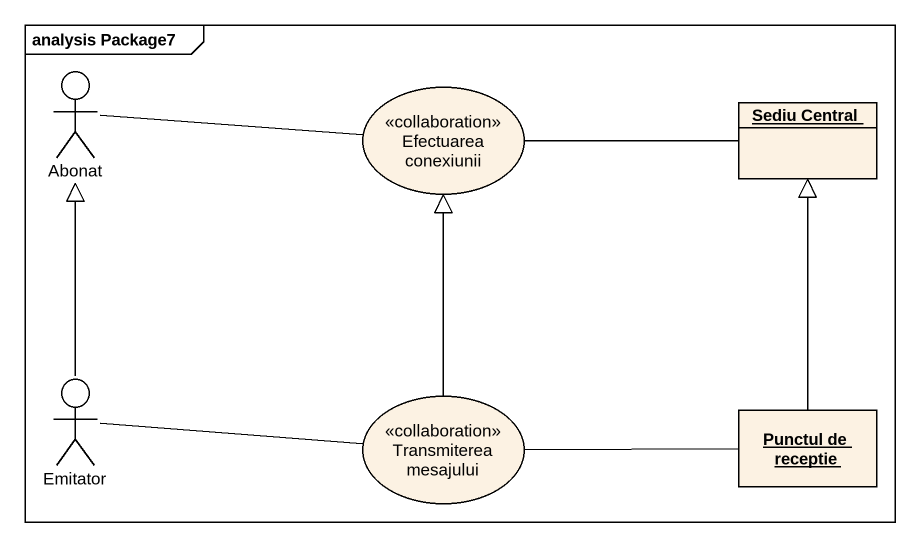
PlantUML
@startuml
mainframe analysis Package7
allowmixing
hide circle
hide empty members
actor Abonat
usecase "Efectuarea conexiunii" as Efectuarea_conexiunii <<collaboration>>
object "Sediu Central" as Sediu_Central
actor Emitator
usecase "Transmiterea mesajului" as Transmiterea_mesajului <<collaboration>>
object "Punctul de receptie" as Punctul_de_receptie
Abonat -right- Efectuarea_conexiunii
Efectuarea_conexiunii -right- Sediu_Central
Emitator -up-|> Abonat
Emitator -right- Transmiterea_mesajului
Transmiterea_mesajului -up-|> Efectuarea_conexiunii
Transmiterea_mesajului -right- Punctul_de_receptie
Punctul_de_receptie -up-|> Sediu_Central
@enduml
